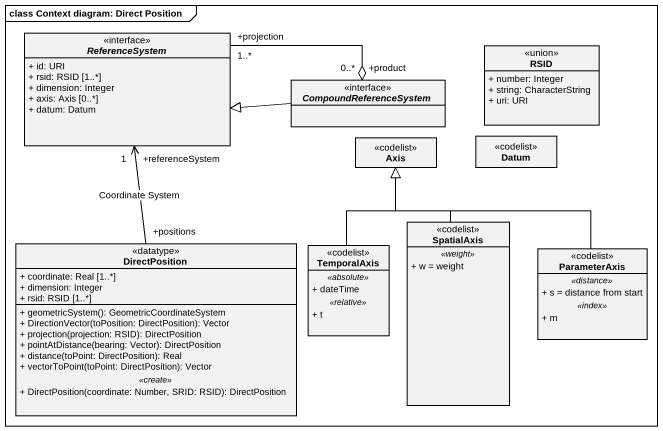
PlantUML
@startuml
mainframe class Context diagram: Direct Position
hide circle
hide empty members
skinparam classAttributeIconSize 0
interface ReferenceSystem {
  + id: URI
  + rsid: RSID [1..*]
  + dimension: Integer
  + axis: Axis [0..*]
  + datum: Datum
}
interface CompoundReferenceSystem
class RSID <<union>> {
  + number: Integer
  + string: CharacterString
  + uri: URI
}
class Axis <<codelist>>
class Datum <<codelist>>
class SpatialAxis <<codelist>> {
  .. <<weight>> ..
  + w = weight
}
class DirectPosition <<datatype>> {
  + coordinate: Real [1..*]
  + dimension: Integer
  + rsid: RSID [1..*]
  --
  + geometricSystem(): GeometricCoordinateSystem
  + DirectionVector(toPosition: DirectPosition): Vector
  + projection(projection: RSID): DirectPosition
  + pointAtDistance(bearing: Vector): DirectPosition
  + distance(toPoint: DirectPosition): Real
  + vectorToPoint(toPoint: DirectPosition): Vector
  .. <<create>> ..
  + DirectPosition(coordinate: Number, SRID: RSID): DirectPosition
}
class TemporalAxis <<codelist>> {
  .. <<absolute>> ..
  + dateTime
  .. <<relative>> ..
  + t
}
class ParameterAxis <<codelist>> {
  .. <<distance>> ..
  + s = distance from start
  .. <<index>> ..
  + m
}
ReferenceSystem "+projection\n1..*" -right-o "+product\n0..*" CompoundReferenceSystem
CompoundReferenceSystem -left-|> ReferenceSystem
SpatialAxis -up-|> Axis
DirectPosition "+positions" -up-> "+referenceSystem\n1" ReferenceSystem : Coordinate System
TemporalAxis -up-|> Axis
ParameterAxis -up-|> Axis
@enduml
